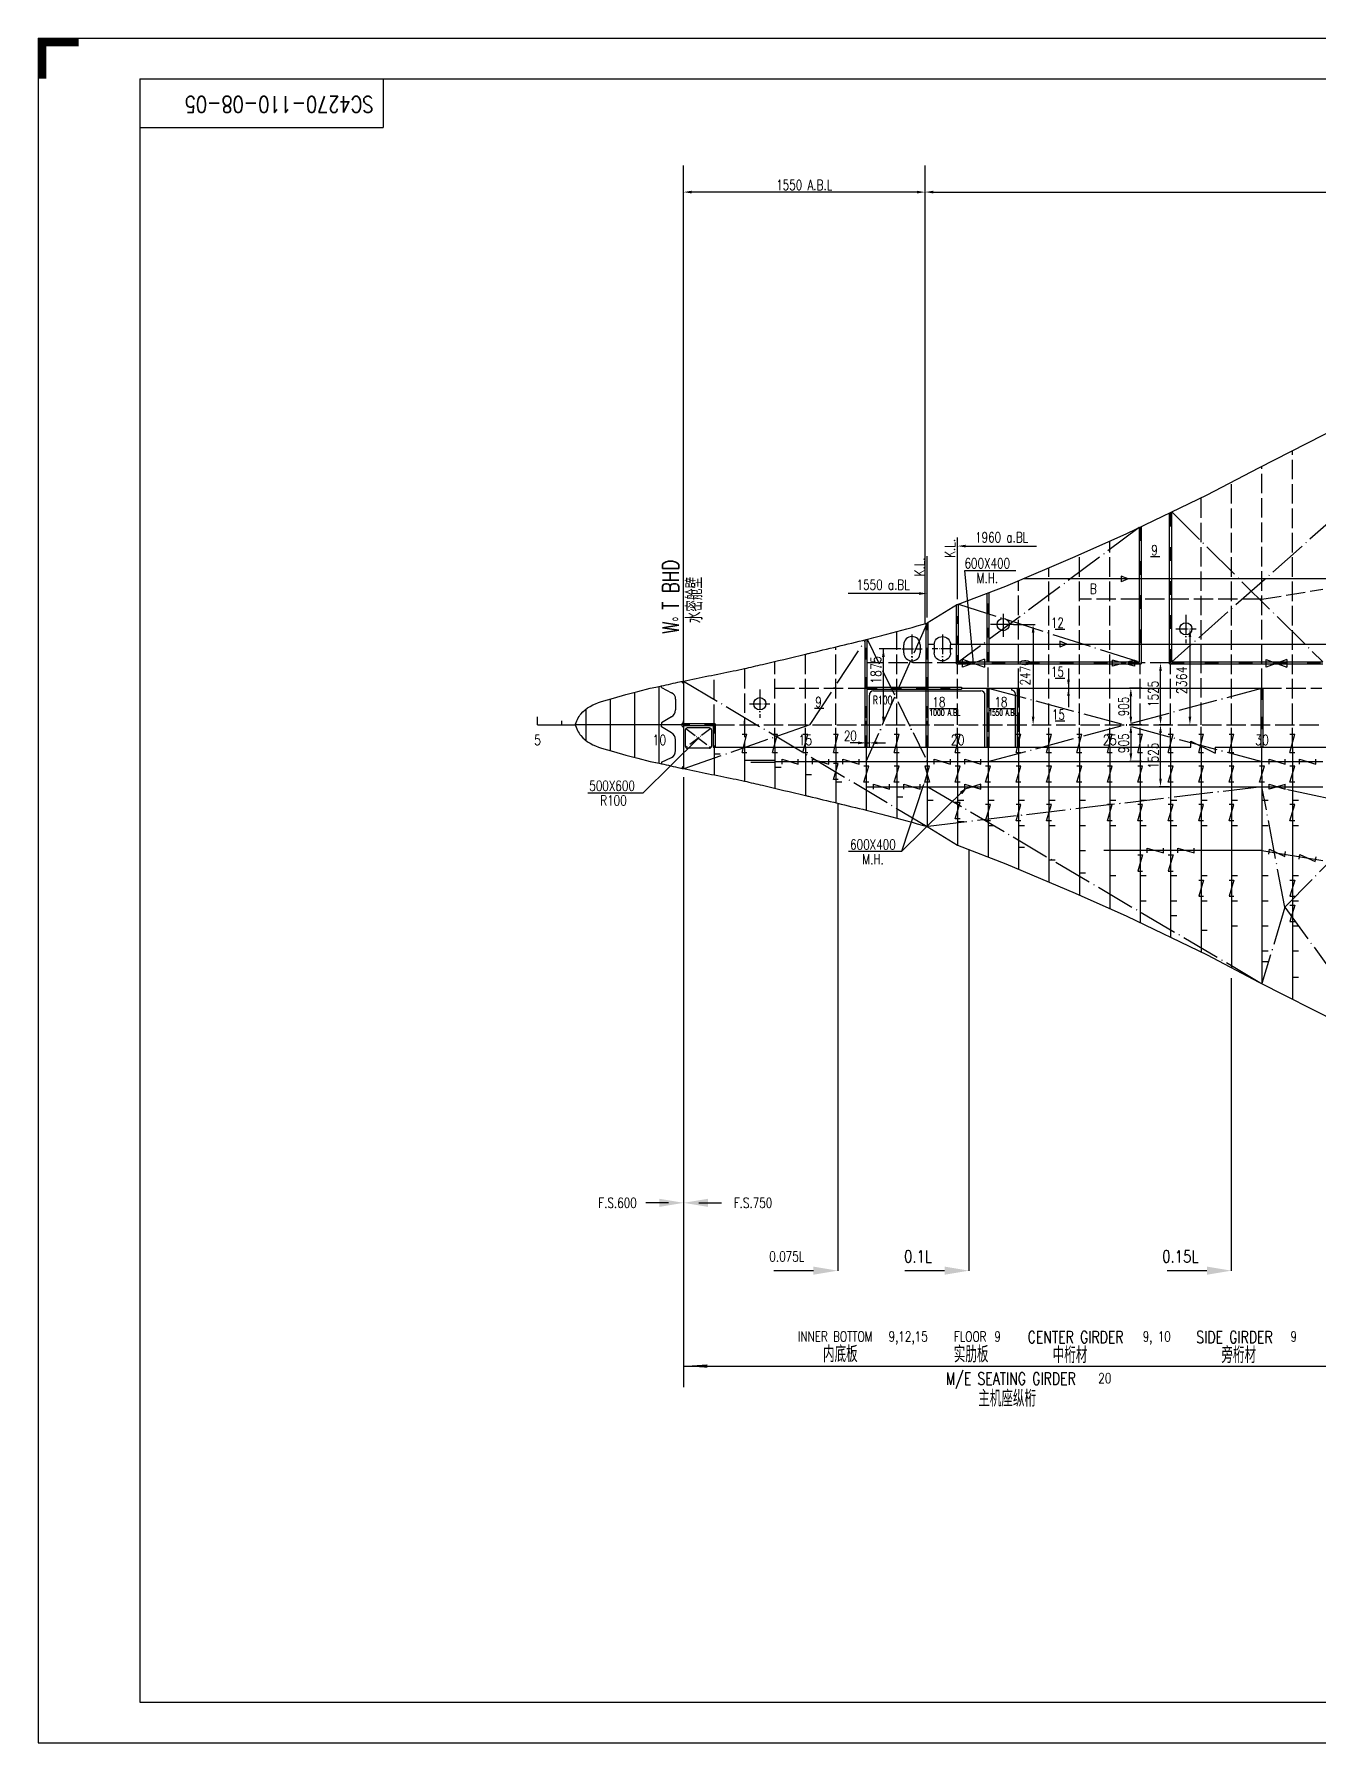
# Model space of a CAD drawing. Extents: x 373818 to 564480, y 322172 to 634257.
# Drawn here: x 415092 to 446723, y 399899 to 441999 of the extents above; entities that cross this region are included whole.
import ezdxf
from ezdxf.enums import TextEntityAlignment as Align

# ---------------------------------------------------------------- set-up
doc = ezdxf.new("R2010")
doc.units = 0
doc.header["$LTSCALE"] = 40
doc.header["$MEASUREMENT"] = 0
for name, pattern in [('ACAD_ISO02W100', [15, 12, -3]), ('ACAD_ISO03W100', [30, 12, -18]), ('ACAD_ISO04W100', [30.5, 24, -3, 0.5, -3]), ('CENTER1', [12.1, 10, -0.8, 0.5, -0.8])]:
    doc.linetypes.add(name, pattern=pattern)
doc.layers.get('0').update_dxf_attribs({"linetype": 'CONTINUOUS'})
doc.layers.get('DEFPOINTS').update_dxf_attribs({"linetype": 'CONTINUOUS'})
for name, color, linetype in [('01CONTINUOUS', 2, 'CONTINUOUS'), ('12TEXTC', 6, 'CONTINUOUS'), ('13DIMENSION', 9, 'CONTINUOUS'), ('BT_ENG', 7, 'CONTINUOUS'), ('C-CEN', 4, 'ACAD_ISO04W100'), ('C-CON', 4, 'CONTINUOUS'), ('CONTAINER', 1, 'CENTER1'), ('FRAME', 7, 'CONTINUOUS'), ('Y-CON', 2, 'CONTINUOUS'), ('Y-DAS', 2, 'ACAD_ISO02W100'), ('Y-H', 2, 'ACAD_ISO03W100')]:
    doc.layers.add(name, color=color, linetype=linetype)
doc.styles.add('DM100', font='romans.shx', dxfattribs={"width": 0.8, "height": 250})
doc.styles.add('ENGNISH', font='romans.shx', dxfattribs={"width": 0.8, "height": 750})
doc.styles.add('ROMANS', font='romans.shx', dxfattribs={"width": 0.75, "height": 250, "bigfont": 'hzdx.shx'})
doc.dimstyles.new('DM-100', dxfattribs={"dimscale": 0, "dimtxt": 250, "dimasz": 200, "dimexe": 30, "dimexo": 30, "dimgap": 50, "dimtad": 1, "dimdec": 0, "dimzin": 0, "dimdsep": 46, "dimtxsty": 'ROMANS', "dimcen": 0, "dimclrd": 1, "dimclre": 1, "dimclrt": 1, "dimadec": 0, "dimazin": 0, "dimtfac": 1, "dimtdec": 0, "dimtmove": 0, "dimatfit": 3, "dimfxl": 0, "dimtolj": 1, "dimtzin": 0, "dimarcsym": 0})
doc.dimstyles.new('DM-50', dxfattribs={"dimscale": 50, "dimtxt": 1, "dimasz": 2.5, "dimexe": 1, "dimexo": 1, "dimgap": 1, "dimtad": 1, "dimdec": 0, "dimdsep": 46, "dimtxsty": 'ROMANS', "dimblk1": 'CLOSEDBLANK', "dimblk2": 'CLOSEDBLANK', "dimcen": 0, "dimclrd": 1, "dimclre": 1, "dimclrt": 1, "dimadec": 0, "dimazin": 0, "dimtfac": 1, "dimtdec": 0, "dimtmove": 0, "dimatfit": 3, "dimldrblk": 'CLOSEDBLANK', "dimfxl": 0, "dimtolj": 1, "dimarcsym": 0})

# ---------------------------------------------------------------- blocks, each defined once
blk = doc.blocks.new('*D16')
at = {"color": 1, "linetype": 'ByBlock', "transparency": 16777216}
for p, q in [((437246, 442500), (474387, 442500)), ((437046, 442470), (437046, 442470))]:
    blk.add_line(p, q, dxfattribs=at)
for points in [[(437246, 442533), (437246, 442467), (437046, 442500)], [(474387, 442533), (474387, 442467), (474587, 442500)]]:
    blk.add_solid(points, dxfattribs=at)
at = {"layer": 'DEFPOINTS', "color": 0, "linetype": 'ByBlock', "transparency": 16777216}
for p in [(437046, 442500), (474587, 442500), (474587, 442500)]:
    blk.add_point(p, dxfattribs=at)
at = {"color": 1, "linetype": 'ByBlock', "transparency": 16777216, "insert": (455817, 442675), "char_height": 250, "attachment_point": 5, "style": 'ROMANS'}
blk.add_mtext('\\A1;1960 A.B.L', dxfattribs=at)
blk = doc.blocks.new('*D17')
at = {"color": 1, "linetype": 'ByBlock', "transparency": 16777216}
blk.add_line((436842, 442499), (431292, 442499), dxfattribs=at)
for points in [[(431292, 442533), (431292, 442466), (431092, 442499)], [(436842, 442533), (436842, 442466), (437042, 442499)]]:
    blk.add_solid(points, dxfattribs=at)
at = {"layer": 'DEFPOINTS', "color": 0, "linetype": 'ByBlock', "transparency": 16777216}
for p in [(431092, 442499), (431092, 442499), (437042, 442499)]:
    blk.add_point(p, dxfattribs=at)
at = {"color": 1, "linetype": 'ByBlock', "transparency": 16777216, "insert": (434067, 442674), "char_height": 250, "attachment_point": 5, "style": 'ROMANS'}
blk.add_mtext('\\A1;1550 A.B.L', dxfattribs=at)
blk = doc.blocks.new('*D148')
at = {"color": 1, "linetype": 'ByBlock', "transparency": 16777216}
for p, q in [((443066, 429373), (442816, 429373)), ((442846, 428048), (442846, 429173)), ((443066, 427848), (442816, 427848))]:
    blk.add_line(p, q, dxfattribs=at)
for points in [[(442813, 429173), (442879, 429173), (442846, 429373)], [(442813, 428048), (442879, 428048), (442846, 427848)]]:
    blk.add_solid(points, dxfattribs=at)
at = {"layer": 'DEFPOINTS', "color": 0, "linetype": 'ByBlock', "transparency": 16777216}
for p in [(442846, 429373), (443096, 429373), (443096, 427848)]:
    blk.add_point(p, dxfattribs=at)
at = {"color": 1, "linetype": 'ByBlock', "transparency": 16777216, "insert": (442671, 428610), "char_height": 250, "attachment_point": 5, "rotation": 90, "style": 'ROMANS'}
blk.add_mtext('\\A1;1525', dxfattribs=at)
blk = doc.blocks.new('_CLOSEDBLANK')
at = {"color": 0, "linetype": 'ByBlock'}
for p, q in [((-1, 0.17), (0, 0)), ((-1, 0.17), (-1, -0.17)), ((0, 0), (-1, -0.17))]:
    blk.add_line(p, q, dxfattribs=at)
blk = doc.blocks.new('*D151')
at = {"color": 1, "linetype": 'ByBlock', "transparency": 16777216}
for p, q in [((443066, 430898), (442816, 430898)), ((442846, 429573), (442846, 430698)), ((443066, 429373), (442816, 429373))]:
    blk.add_line(p, q, dxfattribs=at)
for points in [[(442813, 430698), (442879, 430698), (442846, 430898)], [(442813, 429573), (442879, 429573), (442846, 429373)]]:
    blk.add_solid(points, dxfattribs=at)
at = {"layer": 'DEFPOINTS', "color": 0, "linetype": 'ByBlock', "transparency": 16777216}
for p in [(442846, 430898), (443096, 430898), (443096, 429373)]:
    blk.add_point(p, dxfattribs=at)
at = {"color": 1, "linetype": 'ByBlock', "transparency": 16777216, "insert": (442671, 430135), "char_height": 250, "attachment_point": 5, "rotation": 90, "style": 'ROMANS'}
blk.add_mtext('\\A1;1525', dxfattribs=at)
blk = doc.blocks.new('A$C3EAB5CEE')
for p, q in [((50, 250), (50, 450)), ((450, 450), (450, 250))]:
    blk.add_line(p, q)
for centre, start, end in [((250, 450), 0, 180), ((250, 250), 180, 0)]:
    blk.add_arc(centre, 200, start, end)
at = {"layer": 'C-CEN', "ltscale": 0.5}
blk.add_line((250, 700), (250, 0), dxfattribs=at)
at = {"layer": 'C-CEN', "ltscale": 0.3}
blk.add_line((0, 350), (500, 350), dxfattribs=at)
blk = doc.blocks.new('*D153')
at = {"color": 1, "linetype": 'ByBlock', "transparency": 16777216}
for p, q in [((435396, 428928), (435196, 428928)), ((435596, 428928), (435671, 428928)), ((435596, 428928), (435671, 428928)), ((435671, 428903), (435671, 428898)), ((435871, 428928), (436071, 428928))]:
    blk.add_line(p, q, dxfattribs=at)
for points in [[(435396, 428961), (435396, 428895), (435596, 428928)], [(435871, 428961), (435871, 428895), (435671, 428928)]]:
    blk.add_solid(points, dxfattribs=at)
at = {"layer": 'DEFPOINTS', "color": 0, "linetype": 'ByBlock', "transparency": 16777216}
for p in [(435596, 428928), (435671, 428933), (435671, 428928)]:
    blk.add_point(p, dxfattribs=at)
at = {"color": 1, "linetype": 'ByBlock', "transparency": 16777216, "insert": (435203, 429100), "char_height": 250, "attachment_point": 5, "style": 'ROMANS'}
blk.add_mtext('\\A1;20', dxfattribs=at)
blk = doc.blocks.new('*D147')
at = {"color": 1, "linetype": 'ByBlock', "transparency": 16777216}
for p, q in [((442115, 429173), (442115, 428668)), ((442383, 428468), (442085, 428468))]:
    blk.add_line(p, q, dxfattribs=at)
for points in [[(442082, 429173), (442148, 429173), (442115, 429373)], [(442082, 428668), (442148, 428668), (442115, 428468)]]:
    blk.add_solid(points, dxfattribs=at)
at = {"layer": 'DEFPOINTS', "color": 0, "linetype": 'ByBlock', "transparency": 16777216}
for p in [(442115, 429373), (442115, 428468), (442413, 428468)]:
    blk.add_point(p, dxfattribs=at)
at = {"color": 1, "linetype": 'ByBlock', "transparency": 16777216, "insert": (441940, 428920), "char_height": 250, "attachment_point": 5, "rotation": 90, "style": 'ROMANS'}
blk.add_mtext('\\A1;905', dxfattribs=at)
blk = doc.blocks.new('*D154')
at = {"color": 1, "linetype": 'ByBlock', "transparency": 16777216}
for p, q in [((442383, 430278), (442085, 430278)), ((442115, 429573), (442115, 430078)), ((442383, 429373), (442085, 429373))]:
    blk.add_line(p, q, dxfattribs=at)
for points in [[(442082, 430078), (442148, 430078), (442115, 430278)], [(442082, 429573), (442148, 429573), (442115, 429373)]]:
    blk.add_solid(points, dxfattribs=at)
at = {"layer": 'DEFPOINTS', "color": 0, "linetype": 'ByBlock', "transparency": 16777216}
for p in [(442115, 430278), (442413, 430278), (442413, 429373)]:
    blk.add_point(p, dxfattribs=at)
at = {"color": 1, "linetype": 'ByBlock', "transparency": 16777216, "insert": (441940, 429825), "char_height": 250, "attachment_point": 5, "rotation": 90, "style": 'ROMANS'}
blk.add_mtext('\\A1;905', dxfattribs=at)
blk = doc.blocks.new('*D152')
at = {"color": 1, "linetype": 'ByBlock', "transparency": 16777216}
for p, q in [((439707, 431643), (439707, 429573)), ((439676, 429373), (439737, 429373))]:
    blk.add_line(p, q, dxfattribs=at)
for points in [[(439674, 431643), (439741, 431643), (439707, 431843)], [(439674, 429573), (439741, 429573), (439707, 429373)]]:
    blk.add_solid(points, dxfattribs=at)
at = {"layer": 'DEFPOINTS', "color": 0, "linetype": 'ByBlock', "transparency": 16777216}
for p in [(439707, 431843), (439646, 429373), (439707, 429373)]:
    blk.add_point(p, dxfattribs=at)
at = {"color": 1, "linetype": 'ByBlock', "transparency": 16777216, "insert": (439510, 430664), "char_height": 250, "attachment_point": 5, "rotation": 90, "style": 'ROMANS'}
blk.add_mtext('\\A1;2470', dxfattribs=at)

msp = doc.modelspace()

# ---------------------------------------------------------------- linework, layer by layer
at = {"color": 2}
for p, q in [((417692.4, 440899.4), (562792.4, 440899.4)), ((417692.4, 440899.4), (417692.4, 400899.4)), ((417692.4, 400899.4), (562792.4, 400899.4))]:
    msp.add_line(p, q, dxfattribs=at)
for p, q in [((431096.41, 426300.75), (431096.41, 438765.05)), ((437046.41, 427482.25), (437046.41, 438765.05)), ((442321.41, 429841.62), (442321.41, 426531.75)), ((442371.41, 429865.77), (442371.41, 426481.75)), ((443071.41, 426481.75), (443071.41, 430203.85)), ((443121.41, 426531.75), (443121.41, 430227.99)), ((438026.89, 428786.64), (439277.98, 428786.64)), ((431095.4, 426060.48), (431095.71, 428200.98)), ((438571.41, 426531.75), (438571.41, 428224.33)), ((438621.41, 426531.75), (438621.41, 428243.7)), ((437821.41, 426481.75), (437821.41, 427928.34)), ((437871.41, 426531.75), (437871.41, 427953.2)), ((437071.41, 424431.75), (437071.41, 427481.03)), ((437121.41, 424431.75), (437121.41, 427503.29)), ((439221.41, 427451.75), (439759.73, 427451.75)), ((435571.41, 424431.75), (435571.41, 427078.1)), ((435621.41, 424431.75), (435621.41, 427090.2)), ((437821.41, 426481.75), (442371.41, 426481.75)), ((437871.41, 426531.75), (442321.41, 426531.75)), ((443071.41, 426481.75), (446846.41, 426481.75)), ((443121.41, 426531.75), (446846.41, 426531.75)), ((444571.41, 426481.75), (444621.41, 426481.75)), ((430546.41, 425902.62), (430546.41, 425938.16)), ((430546.41, 425902.62), (430796.41, 425768.16)), ((435621.41, 425911.75), (437946.41, 425911.75)), ((435621.41, 425861.75), (437946.41, 425861.75)), ((437946.41, 425911.75), (437946.41, 425861.75)), ((438571.41, 424431.75), (438571.41, 425886.75)), ((438621.41, 424431.75), (438621.41, 425886.75)), ((439321.41, 424431.75), (439321.41, 425886.75)), ((439371.41, 424431.75), (439371.41, 425886.75)), ((445321.41, 425886.75), (445321.41, 424431.75)), ((445371.41, 425886.75), (445371.41, 424431.75)), ((430896.41, 425616.94), (430896.41, 425349.3)), ((427496.41, 424981.75), (427496.41, 425181.75)), ((427496.41, 424981.75), (428427.29, 424981.75)), ((428096.41, 424981.75), (428096.41, 425081.75)), ((428696.41, 424981.75), (428696.41, 425081.75)), ((429296.41, 424981.75), (429296.41, 425081.75)), ((429896.41, 424981.75), (429896.41, 425081.75)), ((430496.41, 424981.75), (430496.41, 425181.75)), ((430796.41, 425176.09), (430546.41, 425031.75)), ((430546.41, 425031.75), (430546.41, 424981.75)), ((430546.41, 424931.75), (430546.41, 424981.75)), ((430796.41, 424787.42), (430546.41, 424931.75)), ((431096.41, 424981.75), (431096.41, 425081.75)), ((431096.41, 425031.75), (431096.41, 425031.75)), ((431871.41, 425006.75), (431096.41, 425006.75)), ((431858.91, 424956.75), (431096.41, 424956.75)), ((431821.41, 424956.75), (431821.41, 424431.75)), ((431846.41, 424981.75), (431846.41, 425081.75)), ((431871.41, 425006.75), (431871.41, 424431.75)), ((432596.41, 424981.75), (432596.41, 425081.75)), ((433346.41, 424981.75), (433346.41, 425081.75)), ((434096.41, 424981.75), (434096.41, 425181.75)), ((434846.41, 424981.75), (434846.41, 425081.75)), ((435596.41, 424981.75), (435596.41, 425081.75)), ((436346.41, 424981.75), (436346.41, 425081.75)), ((437096.41, 424981.75), (437096.41, 425081.75)), ((437846.41, 424981.75), (437846.41, 425181.75)), ((438596.41, 424981.75), (438596.41, 425081.75)), ((439346.41, 424981.75), (439346.41, 425081.75)), ((440096.41, 424981.75), (440096.41, 425081.75)), ((440846.41, 424981.75), (440846.41, 425081.75)), ((441596.41, 424981.75), (441596.41, 425181.75)), ((442346.41, 424981.75), (442346.41, 425081.75)), ((443096.41, 424981.75), (443096.41, 425081.75)), ((443846.41, 424981.75), (443846.41, 425081.75)), ((444596.41, 424981.75), (444596.41, 425081.75)), ((445346.41, 424981.75), (445346.41, 425181.75)), ((446096.41, 424981.75), (446096.41, 425081.75)), ((430896.41, 424346.56), (430896.41, 424614.21)), ((432536.41, 424304.25), (432656.41, 424754.25)), ((432536.41, 424754.25), (432656.41, 424754.25)), ((433286.41, 424304.25), (433406.41, 424754.25)), ((433286.41, 424754.25), (433406.41, 424754.25)), ((434036.41, 424304.25), (434156.41, 424754.25)), ((434036.41, 424754.25), (434156.41, 424754.25)), ((434786.41, 424304.25), (434906.41, 424754.25)), ((434786.41, 424754.25), (434906.41, 424754.25)), ((436286.41, 424304.25), (436406.41, 424754.25)), ((436286.41, 424754.25), (436406.41, 424754.25)), ((437786.41, 424754.25), (437906.41, 424754.25)), ((437786.41, 424304.25), (437906.41, 424754.25)), ((437786.41, 424304.25), (437906.41, 424754.25)), ((437786.41, 424754.25), (437906.41, 424754.25)), ((439286.41, 424754.25), (439406.41, 424754.25)), ((439286.41, 424304.25), (439406.41, 424754.25)), ((440036.41, 424304.25), (440156.41, 424754.25)), ((440036.41, 424754.25), (440156.41, 424754.25)), ((440786.41, 424304.25), (440906.41, 424754.25)), ((440786.41, 424754.25), (440906.41, 424754.25)), ((441536.41, 424304.25), (441656.41, 424754.25)), ((441536.41, 424754.25), (441656.41, 424754.25)), ((442286.41, 424304.25), (442406.41, 424754.25)), ((442286.41, 424754.25), (442406.41, 424754.25)), ((443036.41, 424304.25), (443156.41, 424754.25)), ((443036.41, 424754.25), (443156.41, 424754.25)), ((443786.41, 424304.25), (443906.41, 424754.25)), ((443786.41, 424754.25), (443906.41, 424754.25)), ((444536.41, 424304.25), (444656.41, 424754.25)), ((444536.41, 424754.25), (444656.41, 424754.25)), ((446036.41, 424754.25), (446156.41, 424754.25)), ((446036.41, 424304.25), (446156.41, 424754.25)), ((430546.41, 424064.49), (430796.41, 424173.36)), ((430546.41, 424064.49), (430546.41, 424025.35)), ((432536.41, 424304.25), (432656.41, 424304.25)), ((433286.41, 424304.25), (433406.41, 424304.25)), ((434036.41, 424304.25), (434156.41, 424304.25)), ((434786.41, 424304.25), (434906.41, 424304.25)), ((436286.41, 424304.25), (436406.41, 424304.25)), ((437036.41, 423966.75), (437156.41, 423566.75)), ((437786.41, 424304.25), (437906.41, 424304.25)), ((437786.41, 424304.25), (437906.41, 424304.25)), ((439286.41, 424304.25), (439406.41, 424304.25)), ((440036.41, 424304.25), (440156.41, 424304.25)), ((440786.41, 424304.25), (440906.41, 424304.25)), ((441536.41, 424304.25), (441656.41, 424304.25)), ((442286.41, 424304.25), (442406.41, 424304.25)), ((443036.41, 424304.25), (443156.41, 424304.25)), ((443786.41, 424304.25), (443906.41, 424304.25)), ((444536.41, 424304.25), (444656.41, 424304.25)), ((446036.41, 424304.25), (446156.41, 424304.25)), ((431096.41, 423689.45), (431096.41, 408660.14)), ((428731.09, 423304.36), (430095.15, 423304.36)), ((437001.7, 423483.41), (436460.01, 421857.26)), ((438421.41, 423516.75), (438021.41, 423396.75)), ((445921.41, 423513.32), (445521.41, 423396.75)), ((434892.99, 423038.09), (434892.99, 411532.75)), ((436460.01, 421857.26), (435157.42, 421857.26)), ((438125.51, 421911.89), (438125.51, 411532.75)), ((444590.56, 418740.07), (444590.56, 411532.75)), ((431096.41, 417582.57), (431096.41, 413053.63)), ((431096.41, 409182.08), (557828.41, 409182.08))]:
    msp.add_line(p, q)
at = {"color": 1, "linetype": 'ByBlock'}
for p, q in [((443571.32, 427145.75), (443571.32, 425181.75)), ((436451.41, 426856.86), (435917.51, 426856.86)), ((436017.51, 425181.75), (436017.51, 426856.86))]:
    msp.add_line(p, q, dxfattribs=at)
at = {"color": 3, "linetype": 'ByBlock'}
msp.add_line((440579.37, 426367.32), (440579.37, 425414.89), dxfattribs=at)
at = {"color": 1}
for p, q in [((431821.41, 424431.75), (443593.28, 424431.75)), ((443593.28, 424580.88), (444192.9, 424282.62)), ((443593.28, 424431.75), (443593.28, 424580.88)), ((444192.9, 424431.75), (462864.46, 424431.75)), ((444192.9, 424431.75), (444192.9, 424282.62))]:
    msp.add_line(p, q, dxfattribs=at)
at = {"color": 0, "linetype": 'ByBlock'}
for p, q in [((434292.99, 411532.75), (433314.61, 411532.75)), ((437525.51, 411532.75), (436547.14, 411532.75)), ((443990.56, 411532.75), (443012.19, 411532.75))]:
    msp.add_line(p, q, dxfattribs=at)
for points in [[(433521.41, 424016.75), (433521.41, 424136.75), (433921.41, 424016.75), (433921.41, 424136.75)], [(434271.41, 424016.75), (434271.41, 424136.75), (434671.41, 424016.75), (434671.41, 424136.75)], [(434906.41, 423631.68), (434786.41, 423631.68), (434906.41, 424031.68), (434786.41, 424031.68)], [(435021.41, 424016.75), (435021.41, 424136.75), (435421.41, 424016.75), (435421.41, 424136.75)], [(435656.41, 423566.75), (435536.41, 423566.75), (435656.41, 423966.75), (435536.41, 423966.75)], [(436406.41, 423566.75), (436286.41, 423566.75), (436406.41, 423966.75), (436286.41, 423966.75)], [(437156.41, 423566.75), (437036.41, 423566.75), (437156.41, 423966.75), (437036.41, 423966.75)], [(437271.41, 424016.75), (437271.41, 424136.75), (437671.41, 424016.75), (437671.41, 424136.75)], [(437906.41, 423566.75), (437786.41, 423566.75), (437906.41, 423966.75), (437786.41, 423966.75)], [(438021.41, 424016.75), (438021.41, 424136.75), (438421.41, 424016.75), (438421.41, 424136.75)], [(438656.41, 423566.75), (438536.41, 423566.75), (438656.41, 423966.75), (438536.41, 423966.75)], [(439406.41, 423566.75), (439286.41, 423566.75), (439406.41, 423966.75), (439286.41, 423966.75)], [(440156.41, 423566.75), (440036.41, 423566.75), (440156.41, 423966.75), (440036.41, 423966.75)], [(440906.41, 423566.75), (440786.41, 423566.75), (440906.41, 423966.75), (440786.41, 423966.75)], [(441656.41, 423566.75), (441536.41, 423566.75), (441656.41, 423966.75), (441536.41, 423966.75)], [(442406.41, 423566.75), (442286.41, 423566.75), (442406.41, 423966.75), (442286.41, 423966.75)], [(443156.41, 423566.75), (443036.41, 423566.75), (443156.41, 423966.75), (443036.41, 423966.75)], [(443906.41, 423566.75), (443786.41, 423566.75), (443906.41, 423966.75), (443786.41, 423966.75)], [(444656.41, 423566.75), (444536.41, 423566.75), (444656.41, 423966.75), (444536.41, 423966.75)], [(445406.41, 423566.75), (445286.41, 423566.75), (445406.41, 423966.75), (445286.41, 423966.75)], [(445521.41, 424016.75), (445521.41, 424136.75), (445921.41, 424016.75), (445921.41, 424136.75)], [(446156.41, 423566.75), (446036.41, 423566.75), (446156.41, 423966.75), (446036.41, 423966.75)], [(446271.41, 424016.75), (446271.41, 424136.75), (446671.41, 424016.75), (446671.41, 424136.75)], [(435771.41, 423396.75), (435771.41, 423516.75), (436171.41, 423396.75), (436171.41, 423516.75)], [(436521.41, 423396.75), (436521.41, 423516.75), (436921.41, 423396.75), (436921.41, 423516.75)], [(438021.41, 423396.75), (438021.41, 423516.75), (438421.41, 423396.75), (438421.41, 423516.75)], [(445521.41, 423396.75), (445521.41, 423516.75), (445921.41, 423396.75), (445921.41, 423516.75)], [(437906.41, 422667.49), (437786.41, 422667.49), (437906.41, 423067.49), (437786.41, 423067.49)], [(438656.41, 422615.25), (438536.41, 422615.25), (438656.41, 423015.25), (438536.41, 423015.25)], [(439406.41, 422615.25), (439286.41, 422615.25), (439406.41, 423015.25), (439286.41, 423015.25)], [(440156.41, 422615.25), (440036.41, 422615.25), (440156.41, 423015.25), (440036.41, 423015.25)], [(441656.41, 422615.25), (441536.41, 422615.25), (441656.41, 423015.25), (441536.41, 423015.25)], [(442406.41, 422615.25), (442286.41, 422615.25), (442406.41, 423015.25), (442286.41, 423015.25)], [(443156.41, 422615.25), (443036.41, 422615.25), (443156.41, 423015.25), (443036.41, 423015.25)], [(443906.41, 422615.25), (443786.41, 422615.25), (443906.41, 423015.25), (443786.41, 423015.25)], [(444656.41, 422615.25), (444536.41, 422615.25), (444656.41, 423015.25), (444536.41, 423015.25)], [(446156.41, 422615.25), (446036.41, 422615.25), (446156.41, 423015.25), (446036.41, 423015.25)], [(442521.41, 421826.75), (442521.41, 421946.75), (442921.41, 421826.75), (442921.41, 421946.75)], [(443271.41, 421826.75), (443271.41, 421946.75), (443671.41, 421826.75), (443671.41, 421946.75)], [(445514.83, 421798.77), (445532.22, 421917.51), (445910.61, 421740.8), (445928, 421859.53)], [(442286.41, 421777.25), (442406.41, 421777.25), (442286.41, 421377.25), (442406.41, 421377.25)], [(443036.41, 421777.25), (443156.41, 421777.25), (443036.41, 421377.25), (443156.41, 421377.25)], [(446264.83, 421668.61), (446282.22, 421787.34), (446660.61, 421610.64), (446678, 421729.37)], [(443786.41, 421158.57), (443906.41, 421158.57), (443786.41, 420758.57), (443906.41, 420758.57)], [(444536.41, 421158.57), (444656.41, 421158.57), (444536.41, 420758.57), (444656.41, 420758.57)], [(446036.41, 421158.57), (446156.41, 421158.57), (446036.41, 420758.57), (446156.41, 420758.57)], [(446036.41, 420539.57), (446156.41, 420539.57), (446036.41, 420139.57), (446156.41, 420139.57)]]:
    msp.add_lwpolyline(points)
msp.add_lwpolyline([(431096.41, 409182.08, 0, 80, 0), (431678.61, 409182.08, 80, 80, 0)], format="xyseb")
for centre, radius, start, end in [((430756.37, 425633.01), 140.96, 353.455518, 73.497185), ((431096.41, 426060.69), 50, 194.667845, 270), ((430696.41, 425349.3), 200, 300, 0), ((431096.41, 424981.75), 50, 90, 270), ((430696.41, 424614.21), 200, 0, 60), ((430696.41, 424346.56), 200, 300, 0), ((431096.41, 423902.82), 50, 90, 165.332155)]:
    msp.add_arc(centre, radius, start, end)
for points in [[(438046.41, 429419.68), (438046.41, 429353.01), (437846.41, 429386.35)], [(436896.41, 428250.6), (436896.41, 428183.93), (437096.41, 428217.27)], [(430496.41, 413304.25), (430496.41, 413104.25), (431096.41, 413204.25)], [(431696.41, 413304.25), (431696.41, 413104.25), (431096.41, 413204.25)], [(434292.99, 411632.75), (434292.99, 411432.75), (434892.99, 411532.75)], [(437525.51, 411632.75), (437525.51, 411432.75), (438125.51, 411532.75)], [(443990.56, 411632.75), (443990.56, 411432.75), (444590.56, 411532.75)]]:
    msp.add_solid(points, dxfattribs=at)
at = {"color": 1, "linetype": 'ByBlock'}
for points in [[(443537.99, 427145.75), (443604.66, 427145.75), (443571.32, 427345.75)], [(435984.18, 426656.86), (436050.84, 426656.86), (436017.51, 426856.86)], [(435984.18, 425181.75), (436050.84, 425181.75), (436017.51, 424981.75)], [(443537.99, 425181.75), (443604.66, 425181.75), (443571.32, 424981.75)]]:
    msp.add_solid(points, dxfattribs=at)
at = {"color": 3, "linetype": 'ByBlock'}
for points in [[(440546.04, 426091.1), (440612.71, 426091.1), (440579.37, 425891.1)], [(440546.04, 425691.1), (440612.71, 425691.1), (440579.37, 425891.1)]]:
    msp.add_solid(points, dxfattribs=at)
msp.add_solid([(436985.98, 423488.96), (437034.95, 423577.72), (437017.41, 423477.87)])
at = {"layer": '01CONTINUOUS'}
for p, q in [((429896.41, 424176.89), (429896.41, 425786.62)), ((430496.41, 424036.75), (430496.41, 425926.75)), ((437946.41, 425886.75), (445346.41, 425886.75)), ((428696.41, 424591.17), (428696.41, 425372.34)), ((429296.41, 424341.14), (429296.41, 425622.37))]:
    msp.add_line(p, q, dxfattribs=at)
for points in [[(428427.29, 424981.75), (428431.91, 424998.32), (428446.91, 425040.32), (428462.91, 425079.32), (428480.91, 425117.32), (428499.91, 425152.32), (428519.91, 425186.32), (428541.91, 425217.32), (428564.91, 425248.32), (428615.91, 425303.32), (428670.91, 425353.32), (428729.91, 425397.32), (428791.91, 425436.32), (428857.91, 425471.32), (428926.91, 425502.32), (428997.91, 425530.32), (429069.91, 425556.32), (429218.91, 425601.32), (429369.91, 425642.32), (429670.91, 425725.32), (429968.91, 425806.32), (430268.91, 425882.32), (430498.74, 425927.29)], [(428427.29, 424981.75), (428431.91, 424965.18), (428446.91, 424923.18), (428462.91, 424884.18), (428480.91, 424846.18), (428499.91, 424811.18), (428519.91, 424777.18), (428541.91, 424746.18), (428564.91, 424715.18), (428615.91, 424660.18), (428670.91, 424610.18), (428729.91, 424566.18), (428791.91, 424527.18), (428857.91, 424492.18), (428926.91, 424461.18), (428997.91, 424433.18), (429069.91, 424407.18), (429218.91, 424362.18), (429369.91, 424321.18), (429670.91, 424238.18), (429968.91, 424157.18), (430268.91, 424081.18), (430498.43, 424036.36)], [(428427.29, 424981.75), (428431.91, 424965.18), (428446.91, 424923.18), (428462.91, 424884.18), (428480.91, 424846.18), (428499.91, 424811.18), (428519.91, 424777.18), (428541.91, 424746.18), (428564.91, 424715.18), (428615.91, 424660.18), (428670.91, 424610.18), (428729.91, 424566.18), (428791.91, 424527.18), (428857.91, 424492.18), (428926.91, 424461.18), (428997.91, 424433.18), (429069.91, 424407.18), (429218.91, 424362.18), (429369.91, 424321.18), (429670.91, 424238.18), (429968.91, 424157.18), (430268.91, 424081.18), (430496.41, 424036.75)]]:
    msp.add_lwpolyline(points, dxfattribs=at)
at = {"layer": '12TEXTC'}
for p, q in [((442596.8, 429129.45), (442832.16, 429129.45)), ((441875.84, 428648.73), (441875.84, 428502.78)), ((446946.41, 428575.75), (439465.31, 428575.75)), ((440249.86, 427342.63), (440485.23, 427342.63)), ((437121.41, 426971.75), (437271.41, 426971.75)), ((437671.41, 426971.75), (441771.89, 426971.75)), ((437821.41, 426971.75), (441771.89, 426971.75)), ((440362.12, 427044.73), (440362.12, 426898.78)), ((441771.89, 426971.75), (446946.41, 426971.75)), ((441771.89, 426971.75), (443660.9, 426971.75)), ((440249.86, 426135.33), (440485.23, 426135.33)), ((434317.17, 425388.96), (434552.53, 425388.96)), ((437150.47, 425386.27), (437842.67, 425386.27)), ((438642.44, 425386.27), (439245.54, 425386.27)), ((440249.86, 425079.83), (440485.23, 425079.83))]:
    msp.add_line(p, q, dxfattribs=at)
for points in [[(442051.54, 428575.75), (441875.84, 428648.73)], [(442051.54, 428575.75), (441875.84, 428502.78)], [(440537.82, 426971.75), (440362.12, 427044.73)], [(440537.82, 426971.75), (440362.12, 426898.78)]]:
    msp.add_lwpolyline(points, dxfattribs=at)
at = {"layer": '13DIMENSION'}
for p, q in [((438046.41, 429386.35), (439788.92, 429386.35)), ((436896.41, 428217.27), (435153.91, 428217.27)), ((430721.41, 413204.25), (430161.8, 413204.25)), ((431471.41, 413204.25), (432031.02, 413204.25))]:
    msp.add_line(p, q, dxfattribs=at)
at = {"layer": 'BT_ENG'}
for p, q in [((415192.4, 441899.4), (563792.4, 441899.4)), ((415192.4, 441899.4), (415192.4, 399899.4)), ((423692.4, 440899.4), (423692.4, 439699.4)), ((417692.4, 439699.4), (423692.4, 439699.4)), ((415192.4, 399899.4), (563792.4, 399899.4))]:
    msp.add_line(p, q, dxfattribs=at)
at = {"layer": 'BT_ENG', "const_width": 200}
for points in [[(415192.4, 441799.4), (416192.4, 441799.4)], [(415292.4, 441899.4), (415292.4, 440899.4)]]:
    msp.add_lwpolyline(points, dxfattribs=at)
at = {"layer": 'C-CEN'}
for p, q in [((449071.63, 431811.76), (443121.41, 426531.75)), ((442321.41, 429841.62), (437846.41, 426506.75)), ((443121.41, 430227.99), (446846.41, 426531.75)), ((437871.41, 427953.2), (442321.41, 426531.75)), ((439221.41, 427451.75), (438658.67, 427451.75)), ((438971.41, 427715.84), (438971.41, 427146.71)), ((434209.67, 424987.68), (435587.57, 427084.02)), ((431096.41, 426060.69), (437096.41, 422475.4)), ((438596.41, 425886.75), (445346.41, 424076.75)), ((438596.41, 424076.75), (445346.41, 425886.75)), ((431112.57, 423908.74), (434209.67, 424987.68)), ((445910.88, 420486.67), (449096.41, 423743.75)), ((445346.41, 423456.75), (437096.41, 422475.4)), ((437111.41, 423456.75), (445346.41, 418606.03)), ((445910.88, 420486.67), (445346.41, 423456.75)), ((445910.88, 420486.67), (445346.41, 418606.03)), ((445910.88, 420486.67), (448346.41, 417139.33))]:
    msp.add_line(p, q, dxfattribs=at)
at = {"layer": 'C-CEN', "ltscale": 0.8}
msp.add_line((435596.41, 424076.75), (437096.41, 427488.11), dxfattribs=at)
at = {"layer": 'C-CEN', "ltscale": 0.3}
for p, q in [((443221.32, 427345.75), (443721.32, 427345.75)), ((432721.41, 425501.75), (433221.41, 425501.75)), ((431769.13, 424892.1), (431148.69, 424421.37)), ((431148.69, 424892.08), (431769.13, 424421.37))]:
    msp.add_line(p, q, dxfattribs=at)
at = {"layer": 'C-CEN', "ltscale": 0.5}
for p, q in [((443471.32, 427695.75), (443471.32, 426995.75)), ((432971.41, 425851.75), (432971.41, 425151.75))]:
    msp.add_line(p, q, dxfattribs=at)
at = {"layer": 'C-CEN', "ltscale": 0.7}
msp.add_line((435621.41, 427090.2), (437096.41, 424076.75), dxfattribs=at)
at = {"layer": 'C-CON'}
for p, q in [((435671.41, 424431.75), (435671.41, 425716.75)), ((435771.41, 425816.75), (438421.41, 425816.75)), ((438521.41, 424431.75), (438521.41, 425716.75)), ((439271.41, 424431.75), (439271.41, 425736.75)), ((431733.78, 424906.75), (431184.05, 424906.73)), ((431733.78, 424406.71), (431184.05, 424406.73))]:
    msp.add_line(p, q, dxfattribs=at)
for centre, radius, start, end in [((435771.41, 425716.75), 100, 90, 180), ((438421.41, 425716.75), 100, 0, 90), ((431184.05, 424856.73), 50, 90.002106, 179.999884), ((431733.78, 424856.75), 50, 359.999884, 90.002106), ((431184.05, 424456.73), 50, 180.000116, 269.997894), ((431733.78, 424456.71), 50, 269.997894, 0.000116)]:
    msp.add_arc(centre, radius, start, end, dxfattribs=at)
at = {"layer": 'CONTAINER', "color": 0, "linetype": 'ByBlock'}
for p, q in [((437846.41, 428080.43), (437846.41, 429596.2)), ((437096.41, 427625.02), (437096.41, 429140.79)), ((438239.26, 426499.75), (438026.89, 428786.64)), ((438507.6, 426596.69), (437970.92, 426402.81)), ((437970.92, 426596.69), (438507.6, 426402.81)), ((442202.43, 426426.91), (441663.31, 426574.98)), ((442202.43, 426574.98), (441663.31, 426426.91)), ((445962.36, 426594.23), (445448.84, 426406.18)), ((445448.84, 426594.23), (445962.36, 426406.18)), ((439171.41, 425886.75), (439171.41, 425836.75)), ((431134.05, 424856.73), (431134.05, 424456.73)), ((431783.78, 424856.75), (431783.78, 424456.71)), ((431458.91, 424656.74), (430095.15, 423304.36)), ((433346.41, 424101.75), (432747.85, 424101.75)), ((433346.41, 424051.75), (432747.85, 424051.75)), ((446019.35, 423376.55), (451556.02, 422197.58))]:
    msp.add_line(p, q, dxfattribs=at)
for points in [[(437970.92, 426402.81), (437970.92, 426596.69)], [(438507.6, 426596.69), (438507.6, 426402.81)], [(441663.31, 426426.91), (441663.31, 426574.98)], [(442186.09, 426574.98), (442202.43, 426574.98), (442202.43, 426426.91)], [(445448.84, 426406.18), (445448.84, 426594.23)], [(445962.36, 426594.23), (445962.36, 426406.18)]]:
    msp.add_lwpolyline(points, dxfattribs=at)
for centre in [(438971.41, 427451.75), (443471.32, 427345.75), (432971.41, 425501.75)]:
    msp.add_circle(centre, 150, dxfattribs=at)
msp.add_arc((439171.41, 425736.75), 100, 360, 90, dxfattribs=at)
msp.add_solid([(446015.98, 423360.23), (445921.41, 423396.75), (446022.72, 423392.88)], dxfattribs=at)
at = {"layer": 'DEFPOINTS', "color": 0, "linetype": 'ByBlock'}
msp.add_point((436471.41, 426856.86), dxfattribs=at)
at = {"layer": 'Y-CON'}
for p, q in [((445268.91, 431318.06), (447246.41, 432324.08)), ((443996.41, 430650.59), (445268.91, 431318.06)), ((442018.41, 429695.29), (443996.41, 430650.59)), ((440746.41, 429126.86), (442018.41, 429695.29)), ((439031.81, 428402.66), (440746.41, 429126.86)), ((437846.41, 427943.52), (439031.81, 428402.66)), ((437846.41, 427943.52), (437096.41, 427488.11)), ((431096.41, 426060.69), (431096.41, 423902.82)), ((431096.41, 424981.75), (428427.29, 424981.75)), ((431846.41, 424431.75), (431846.41, 423749.37)), ((432596.41, 424431.75), (432596.41, 423594.77)), ((433346.41, 424431.75), (433346.41, 423419.7)), ((434096.41, 424431.75), (434096.41, 423241.58)), ((434846.41, 424431.75), (434846.41, 423060.56)), ((435596.41, 424431.75), (435596.41, 422879.37)), ((436346.41, 424431.75), (436346.41, 422683.97)), ((437096.41, 424431.75), (437096.41, 422475.4)), ((437846.41, 424431.75), (437846.41, 422019.99)), ((438596.41, 424431.75), (438596.41, 421729.49)), ((439346.41, 424431.75), (439346.41, 421427.97)), ((440096.41, 424431.75), (440096.41, 421111.19)), ((440846.41, 424431.75), (440846.41, 420791.96)), ((441596.41, 424431.75), (441596.41, 420456.81)), ((442346.41, 424431.75), (442346.41, 420109.81)), ((443096.41, 424431.75), (443096.41, 419747.59)), ((443846.41, 424454.97), (443846.41, 419385.37)), ((444596.41, 424431.75), (444596.41, 418998.2)), ((445346.41, 423721.75), (445346.41, 424431.75)), ((446096.41, 424431.75), (446096.41, 418224.48)), ((431846.41, 424269.37), (431996.41, 424269.37)), ((432596.41, 424114.77), (432746.41, 424114.77)), ((433346.41, 424076.75), (445346.41, 424076.75)), ((445346.41, 424076.75), (446846.41, 424076.75)), ((433346.41, 423939.7), (433496.41, 423939.7)), ((434096.41, 423761.58), (434246.41, 423761.58)), ((434846.41, 423580.56), (434996.41, 423580.56)), ((445346.41, 423721.75), (445346.41, 418606.03)), ((435596.41, 423456.75), (446846.41, 423456.75)), ((436346.41, 423203.97), (436496.41, 423203.97)), ((437096.41, 423124.75), (437246.41, 423124.75)), ((437846.41, 423124.75), (437996.41, 423124.75)), ((438596.41, 423124.75), (438746.41, 423124.75)), ((439346.41, 423124.75), (439496.41, 423124.75)), ((440096.41, 423124.75), (440246.41, 423124.75)), ((440846.41, 423124.75), (440996.41, 423124.75)), ((441596.41, 423124.75), (441746.41, 423124.75)), ((442346.41, 423124.75), (442496.41, 423124.75)), ((443096.41, 423124.75), (443246.41, 423124.75)), ((443846.41, 423124.75), (443996.41, 423124.75)), ((444596.41, 423124.75), (444746.41, 423124.75)), ((445346.41, 423124.75), (445496.41, 423124.75)), ((446096.41, 423124.75), (446246.41, 423124.75)), ((437096.41, 422475.4), (437846.41, 422019.99)), ((437846.41, 422596.49), (437996.41, 422596.49)), ((438596.41, 422505.75), (438746.41, 422505.75)), ((439346.41, 422505.75), (439496.41, 422505.75)), ((440096.41, 422505.75), (440246.41, 422505.75)), ((440846.41, 422505.75), (440996.41, 422505.75)), ((441596.41, 422505.75), (441746.41, 422505.75)), ((442346.41, 422505.75), (442496.41, 422505.75)), ((443096.41, 422505.75), (443246.41, 422505.75)), ((443846.41, 422505.75), (443996.41, 422505.75)), ((444596.41, 422505.75), (444746.41, 422505.75)), ((445346.41, 422505.75), (445496.41, 422505.75)), ((446096.41, 422505.75), (446246.41, 422505.75)), ((437846.41, 422019.99), (439031.81, 421560.85)), ((439346.41, 421971.44), (439496.41, 421971.44)), ((440846.41, 421886.75), (440996.41, 421886.75)), ((445346.41, 421886.75), (441446.41, 421886.75)), ((442346.41, 421886.75), (442196.41, 421886.75)), ((443096.41, 421886.75), (442946.41, 421886.75)), ((443846.41, 421886.75), (443696.41, 421886.75)), ((445346.41, 421886.75), (446846.41, 421639.15)), ((439031.81, 421560.85), (440746.41, 420836.65)), ((440096.41, 421654.66), (440246.41, 421654.66)), ((440846.41, 421335.43), (440996.41, 421335.43)), ((441596.41, 421267.75), (441746.41, 421267.75)), ((442346.41, 421267.75), (442496.41, 421267.75)), ((443096.41, 421267.75), (443246.41, 421267.75)), ((443846.41, 421267.75), (443996.41, 421267.75)), ((444596.41, 421267.75), (444746.41, 421267.75)), ((445346.41, 421267.75), (445496.41, 421267.75)), ((446096.41, 421267.75), (446246.41, 421267.75)), ((440746.41, 420836.65), (442018.41, 420268.22)), ((442346.41, 420648.75), (442496.41, 420648.75)), ((443096.41, 420648.75), (443246.41, 420648.75)), ((443846.41, 420648.75), (443996.41, 420648.75)), ((444596.41, 420648.75), (444746.41, 420648.75)), ((445346.41, 420648.75), (445496.41, 420648.75)), ((446096.41, 420648.75), (446246.41, 420648.75)), ((442018.41, 420268.22), (443996.41, 419312.92)), ((443096.41, 420285.59), (443246.41, 420285.59)), ((443846.41, 419919.06), (443996.41, 419919.06)), ((444596.41, 420029.75), (444746.41, 420029.75)), ((445346.41, 420029.75), (445496.41, 420029.75)), ((446096.41, 420029.75), (446246.41, 420029.75)), ((445346.41, 419410.75), (445496.41, 419410.75)), ((446096.41, 419410.75), (446246.41, 419410.75)), ((443996.41, 419312.92), (445268.91, 418645.45)), ((445346.41, 419147.68), (445496.41, 419147.68)), ((445268.91, 418645.45), (447246.41, 417639.43)), ((446096.41, 418766.13), (446246.41, 418766.13))]:
    msp.add_line(p, q, dxfattribs=at)
for points in [[(430496.41, 425926.75, -0.00122306), (430955.25, 426030.36, -0.00398476), (431096.41, 426060.69, -0.00152229), (432316.2, 426308.77, 0.00661296), (432596.41, 426368.74, 0.00180063), (433035.1, 426470.36, 0.00074339), (434096.41, 426721.93, 0.00067783), (434173.46, 426740.42, 0.00003669), (435596.41, 427084.14, 0.00649756), (436101.15, 427213.06, 0.00327799), (437096.41, 427488.11)], [(430496.41, 424036.75, 0.00122306), (430955.25, 423933.15, 0.00398476), (431096.41, 423902.82, 0.00152229), (432316.2, 423654.74, -0.00661296), (432596.41, 423594.77, -0.00180063), (433035.1, 423493.14, -0.00074339), (434096.41, 423241.58, -0.00067783), (434173.46, 423223.08, -0.00003669), (435596.41, 422879.37, -0.00649756), (436101.15, 422750.45, -0.00327799), (437096.41, 422475.4)]]:
    msp.add_lwpolyline(points, format="xyb", dxfattribs=at)
at = {"layer": 'Y-DAS'}
for p, q in [((446096.41, 424431.75), (446096.41, 431739.03)), ((445346.41, 425886.75), (445346.41, 431357.48)), ((444596.41, 424431.75), (444596.41, 430965.31)), ((443846.41, 426481.75), (443846.41, 430578.14)), ((441596.41, 424431.75), (441596.41, 429506.7)), ((440846.41, 424431.75), (440846.41, 429171.54)), ((440096.41, 424431.75), (440096.41, 428852.31)), ((439346.41, 425886.75), (439346.41, 428535.53)), ((445346.41, 428076.75), (446846.41, 428324.35)), ((445346.41, 428076.75), (440846.41, 428076.75)), ((434846.41, 424431.75), (434846.41, 426902.95)), ((436346.41, 424431.75), (436346.41, 427279.54)), ((433346.41, 424431.75), (433346.41, 426543.81)), ((434096.41, 424431.75), (434096.41, 426721.93)), ((437821.41, 426506.75), (435621.41, 426506.75)), ((437846.41, 424431.75), (437846.41, 426481.75)), ((438596.41, 425911.75), (438596.41, 426481.75)), ((442346.41, 424431.75), (442346.41, 426481.75)), ((443071.41, 426506.75), (442371.41, 426506.75)), ((443096.41, 424431.75), (443096.41, 426481.75)), ((443846.41, 424454.97), (443846.41, 426481.75)), ((431846.41, 425006.75), (431846.41, 426214.14)), ((432596.41, 426354.79), (432596.41, 424431.75)), ((433346.41, 425886.75), (435571.41, 425886.75)), ((438596.41, 425886.75), (438596.41, 424431.75)), ((439346.41, 425886.75), (439346.41, 424431.75)), ((445346.41, 425886.75), (446821.41, 425886.75)), ((431871.41, 424981.75), (446821.41, 424981.75))]:
    msp.add_line(p, q, dxfattribs=at)
at = {"layer": 'Y-H', "ltscale": 0.7}
for p, q in [((442346.41, 429853.7), (442346.41, 426506.75)), ((443096.41, 426506.75), (443096.41, 430215.92)), ((437846.41, 426506.75), (442346.41, 426506.75)), ((443096.41, 426506.75), (446846.41, 426506.75))]:
    msp.add_line(p, q, dxfattribs=at)
at = {"layer": 'Y-H', "ltscale": 0.5}
for p, q in [((438596.41, 426531.75), (438596.41, 428234.01)), ((435621.41, 425886.75), (437946.41, 425886.75)), ((431846.41, 424981.75), (431096.41, 424981.75))]:
    msp.add_line(p, q, dxfattribs=at)
at = {"layer": 'Y-H', "ltscale": 0.4}
for p, q in [((437846.41, 426506.75), (437846.41, 427943.52)), ((431846.41, 424956.75), (431846.41, 424431.75))]:
    msp.add_line(p, q, dxfattribs=at)
at = {"layer": 'Y-H', "ltscale": 0.6}
for p, q in [((437096.41, 424431.75), (437096.41, 427488.11)), ((435596.41, 424431.75), (435596.41, 427084.14)), ((445346.41, 425886.75), (445346.41, 424431.75))]:
    msp.add_line(p, q, dxfattribs=at)

# ---------------------------------------------------------------- block references
msp.add_blockref('A$C3EAB5CEE', (436471.41, 426506.86))
at = {"xscale": -1}
msp.add_blockref('A$C3EAB5CEE', (437721.41, 426506.86), dxfattribs=at)

# ---------------------------------------------------------------- texts
at = {"style": 'ROMANS'}
for s, height, width, p in [('1960 a.BL', 250, 0.75, (438931.54, 429602.9)), ('1550 a.BL', 250, 0.75, (436011.29, 428433.82)), ('F.S.600', 250, 0.75, (429466.8, 413204.25)), ('F.S.750', 250, 0.75, (432806.02, 413204.25)), ('0.075L', 250, 0.75, (433637.69, 411883.25)), ('0.1L', 300, 0.8, (436870.21, 411883.25)), ('0.15L', 300, 0.8, (443335.26, 411883.25))]:
    msp.add_text(s, height=height, dxfattribs=dict(at, width=width)).set_placement(p, align=Align.MIDDLE)
at = {"style": 'ROMANS', "width": 0.75}
for s, p in [('W。T BHD', (430973.96, 427221.63)), ('水密舱壁', (431562.19, 427486.22))]:
    msp.add_text(s, height=400, rotation=90, dxfattribs=at).set_placement(p)
for s, height, p in [('600X400', 250, (438015.31, 428837.89)), ('M.H.', 250, (438315.74, 428476.4)), ('500X600', 250, (428770.51, 423355.6)), ('R100', 250, (429042.01, 422994.11)), ('600X400', 250, (435197.34, 421908.5)), ('M.H.', 250, (435497.77, 421547.01)), ('INNER BOTTOM ', 250, (433909.17, 409786.58)), ('内底板', 400, (434529.16, 409278.24)), ('9,12,15', 250, (436145.06, 409786.58)), ('实肋板', 400, (437751.92, 409272.62)), ('FLOOR', 250, (437754.62, 409783.76)), ('9 ', 250, (438752.29, 409786.58)), ('CENTER GIRDER', 300, (439571.59, 409745.79)), ('中桁材', 400, (440189.14, 409254.93)), ('9, 10', 250, (442409.12, 409786.58)), ('SIDE GIRDER', 300, (443728.94, 409745.79)), ('旁桁材', 400, (444346.48, 409254.93)), ('9 ', 250, (446047.61, 409786.58)), ('M/E SEATING GIRDER', 300, (437554.83, 408724.18)), ('20', 250, (441312.3, 408760.04)), ('主机座纵桁', 400, (438354.64, 408183.68))]:
    msp.add_text(s, height=height, dxfattribs=at).set_placement(p)
at = {"color": 1, "insert": (441193.62, 428334.6), "char_height": 250, "attachment_point": 5, "style": 'ROMANS'}
msp.add_mtext('B', dxfattribs=at)
at = {"color": 1, "linetype": 'ByBlock', "char_height": 250, "attachment_point": 5, "rotation": 90, "style": 'DM100'}
for s, insert in [('\\A1;1875', (435836.15, 426332.48)), ('\\A1;2364', (443366.48, 426078.93))]:
    msp.add_mtext(s, dxfattribs=dict(at, insert=insert))
at = {"layer": '12TEXTC', "style": 'ROMANS', "width": 0.75}
for p in [(437782.56, 429096.38), (437032.56, 428640.97)]:
    msp.add_text('K.L.', height=250, rotation=90, dxfattribs=at).set_placement(p)
at = {"layer": '12TEXTC', "style": 'ROMANS'}
for s, height, width, p in [('9', 250, 0.75, (442618.01, 429159.1)), ('12', 250, 0.75, (440144.39, 427372.28)), ('15', 250, 0.75, (440144.39, 426164.98)), ('9', 250, 0.75, (434338.38, 425418.61)), ('R100', 200, 0.7, (435755.42, 425493.34)), ('18', 250, 0.75, (437225.21, 425415.92)), ('18', 250, 0.75, (438753.44, 425415.92)), ('1000 A.BL', 150, 0.6, (437148.84, 425208.29)), ('1550 A.BL', 150, 0.55, (438614.84, 425208.29)), ('15', 250, 0.75, (440169.73, 425109.48))]:
    msp.add_text(s, height=height, dxfattribs=dict(at, width=width)).set_placement(p)
at = {"layer": 'BT_ENG', "style": 'ENGNISH', "width": 0.8}
msp.add_text('SC4270-110-08-05', height=400, rotation=180, dxfattribs=at).set_placement((423451.89, 440468.65))
at = {"layer": 'FRAME', "style": 'ROMANS', "width": 0.8}
for s, p in [('5', (427496.41, 424606.75)), ('10', (430496.41, 424606.75)), ('15', (434096.41, 424606.75)), ('15', (434096.41, 424606.75)), ('20', (437846.41, 424606.75)), ('20', (437846.41, 424606.75)), ('25', (441596.41, 424606.75)), ('25', (441596.41, 424606.75)), ('30', (445346.41, 424606.75)), ('30', (445346.41, 424606.75))]:
    msp.add_text(s, height=250, dxfattribs=at).set_placement(p, align=Align.MIDDLE)

# ---------------------------------------------------------------- dimensions: what is measured, and where the dimension line sits
dim = msp.add_linear_dim(base=(474586.76, 438109.16), p1=(437046.41, 438109.45), p2=(474586.76, 438109.16), text='1960 A.B.L', dimstyle='DM-100', override={"dimscale": 1, "dimtmove": 1})
dim.commit()
dim.dimension.update_dxf_attribs({"geometry": '*D16', "text_midpoint": (455816.59, 438284.16), "insert": (0, -4390.84)})
at = {"layer": 'C-CON'}
dim = msp.add_linear_dim(base=(431091.55, 438108.64), p1=(437041.55, 438108.64), p2=(431091.55, 438108.64), text='1550 A.B.L', dimstyle='DM-100', override={"dimscale": 1, "dimtmove": 1}, dxfattribs=at)
dim.commit()
dim.dimension.update_dxf_attribs({"geometry": '*D17', "text_midpoint": (434066.55, 438283.64), "insert": (0, -4390.84)})
dim = msp.add_linear_dim(base=(439707.49, 424981.75), p1=(439707.49, 427451.75), p2=(439646.08, 424981.75), angle=90, dimstyle='DM-100', override={"dimscale": 1, "dimasz": 200, "dimtmove": 1}, dxfattribs=at)
dim.commit()
dim.dimension.update_dxf_attribs({"geometry": '*D152', "text_midpoint": (439509.82, 426272.77), "dimtype": 160, "insert": (0, -4390.84)})
for base, p1, p2, picture, middle in [((442846.08, 426506.75), (443096.41, 424981.75), (443096.41, 426506.75), '*D151', (442671.08, 425744.25)), ((442114.85, 425886.75), (442412.54, 424981.75), (442412.54, 425886.75), '*D154', (441939.85, 425434.25)), ((442114.85, 424076.75), (442114.85, 424981.75), (442412.54, 424076.75), '*D147', (441939.85, 424529.25)), ((442846.08, 424981.75), (443096.41, 423456.75), (443096.41, 424981.75), '*D148', (442671.08, 424219.25))]:
    dim = msp.add_linear_dim(base=base, p1=p1, p2=p2, angle=90, dimstyle='DM-100', override={"dimscale": 1, "dimasz": 200, "dimtmove": 1}, dxfattribs=at)
    dim.commit()
    dim.dimension.update_dxf_attribs({"geometry": picture, "text_midpoint": middle, "insert": (0, -4390.84)})
dim = msp.add_linear_dim(base=(435671.41, 424537.27), p1=(435596.41, 424537.27), p2=(435671.41, 424541.69), text='20', dimstyle='DM-100', override={"dimscale": 1, "dimasz": 200, "dimtmove": 1}, dxfattribs=at)
dim.commit()
dim.dimension.update_dxf_attribs({"geometry": '*D153', "text_midpoint": (435203.28, 424709.04), "dimtype": 160, "insert": (0, -4390.84)})

# ---------------------------------------------------------------- leaders
msp.add_leader([(438021.41, 423396.75), (436460.01, 421857.26)], dimstyle='DM-50', override={"dimgap": 30, "dimtad": 0})

doc.saveas('drawing.dxf')
